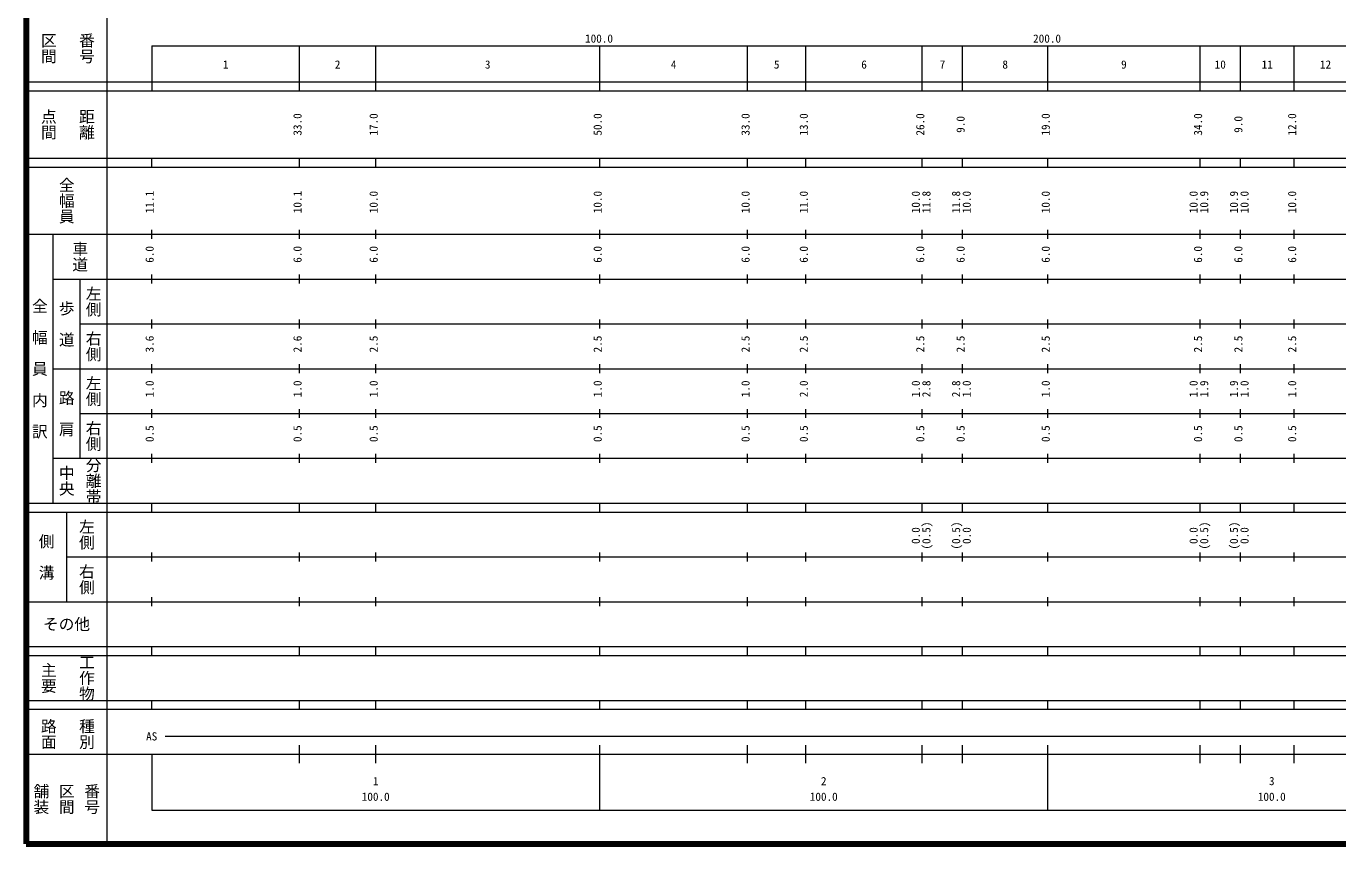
# Model space of a CAD drawing. Units: millimetres on the paper, enlarged 1000 times. Extents: x 40000 to 680000, y 20000 to 380000.
# Drawn here: x 40000 to 332732, y 20000 to 202409 of the extents above; entities that cross this region are included whole.
import ezdxf
from ezdxf.enums import TextEntityAlignment as Align

# ---------------------------------------------------------------- set-up
doc = ezdxf.new("R2010")
doc.units = ezdxf.units.MM
doc.header["$LTSCALE"] = 1000
doc.layers.add('M-TTL', color=2, linetype='Continuous', lineweight=140)
doc.layers.add('M-TTL-BAND', color=7, linetype='Continuous', lineweight=13)
doc.styles.add('@ＭＳ ゴシック', font='')
doc.styles.add('ＭＳ ゴシック', font='')
doc.styles.get('@ＭＳ ゴシック').set_extended_font_data('@MS Gothic')
doc.styles.get('ＭＳ ゴシック').set_extended_font_data('MS Gothic')

msp = doc.modelspace()

# ---------------------------------------------------------------- linework, layer by layer
at = {"layer": 'M-TTL'}
for p, q in [((40000, 380000), (40000, 20000)), ((40000, 20000), (680000, 20000))]:
    msp.add_line(p, q, dxfattribs=at)
at = {"layer": 'M-TTL-BAND'}
for p, q in [((58000, 370000), (58000, 20000)), ((68000, 198000), (579000, 198000)), ((68000, 198000), (68000, 188000)), ((101000, 188000), (101000, 198000)), ((118000, 188000), (118000, 198000)), ((168000, 188000), (168000, 198000)), ((201000, 188000), (201000, 198000)), ((214000, 188000), (214000, 198000)), ((240000, 188000), (240000, 198000)), ((249000, 188000), (249000, 198000)), ((268000, 188000), (268000, 198000)), ((302000, 188000), (302000, 198000)), ((311000, 188000), (311000, 198000)), ((323000, 188000), (323000, 198000)), ((40000, 190000), (579000, 190000)), ((40000, 188000), (579000, 188000)), ((40000, 173000), (579000, 173000)), ((68000, 171000), (68000, 173000)), ((101000, 171000), (101000, 173000)), ((118000, 171000), (118000, 173000)), ((168000, 171000), (168000, 173000)), ((201000, 171000), (201000, 173000)), ((214000, 171000), (214000, 173000)), ((240000, 171000), (240000, 173000)), ((249000, 171000), (249000, 173000)), ((268000, 171000), (268000, 173000)), ((302000, 171000), (302000, 173000)), ((311000, 171000), (311000, 173000)), ((323000, 171000), (323000, 173000)), ((40000, 171000), (579000, 171000)), ((40000, 156000), (579000, 156000)), ((46000, 96000), (46000, 156000)), ((68000, 155000), (68000, 157000)), ((101000, 155000), (101000, 157000)), ((118000, 155000), (118000, 157000)), ((168000, 155000), (168000, 157000)), ((201000, 155000), (201000, 157000)), ((214000, 155000), (214000, 157000)), ((240000, 155000), (240000, 157000)), ((249000, 155000), (249000, 157000)), ((268000, 155000), (268000, 157000)), ((302000, 155000), (302000, 157000)), ((311000, 155000), (311000, 157000)), ((323000, 155000), (323000, 157000)), ((68000, 145000), (68000, 147000)), ((101000, 145000), (101000, 147000)), ((118000, 145000), (118000, 147000)), ((168000, 145000), (168000, 147000)), ((201000, 145000), (201000, 147000)), ((214000, 145000), (214000, 147000)), ((240000, 145000), (240000, 147000)), ((249000, 145000), (249000, 147000)), ((268000, 145000), (268000, 147000)), ((302000, 145000), (302000, 147000)), ((311000, 145000), (311000, 147000)), ((323000, 145000), (323000, 147000)), ((46000, 146000), (579000, 146000)), ((52000, 146000), (52000, 106000)), ((52000, 136000), (579000, 136000)), ((68000, 135000), (68000, 137000)), ((101000, 135000), (101000, 137000)), ((118000, 135000), (118000, 137000)), ((168000, 135000), (168000, 137000)), ((201000, 135000), (201000, 137000)), ((214000, 135000), (214000, 137000)), ((240000, 135000), (240000, 137000)), ((249000, 135000), (249000, 137000)), ((268000, 135000), (268000, 137000)), ((302000, 135000), (302000, 137000)), ((311000, 135000), (311000, 137000)), ((323000, 135000), (323000, 137000)), ((46000, 126000), (579000, 126000)), ((68000, 125000), (68000, 127000)), ((101000, 125000), (101000, 127000)), ((118000, 125000), (118000, 127000)), ((168000, 125000), (168000, 127000)), ((201000, 125000), (201000, 127000)), ((214000, 125000), (214000, 127000)), ((240000, 125000), (240000, 127000)), ((249000, 125000), (249000, 127000)), ((268000, 125000), (268000, 127000)), ((302000, 125000), (302000, 127000)), ((311000, 125000), (311000, 127000)), ((323000, 125000), (323000, 127000)), ((52000, 116000), (579000, 116000)), ((68000, 115000), (68000, 117000)), ((101000, 115000), (101000, 117000)), ((118000, 115000), (118000, 117000)), ((168000, 115000), (168000, 117000)), ((201000, 115000), (201000, 117000)), ((214000, 115000), (214000, 117000)), ((240000, 115000), (240000, 117000)), ((249000, 115000), (249000, 117000)), ((268000, 115000), (268000, 117000)), ((302000, 115000), (302000, 117000)), ((311000, 115000), (311000, 117000)), ((323000, 115000), (323000, 117000)), ((46000, 106000), (579000, 106000)), ((68000, 105000), (68000, 107000)), ((101000, 105000), (101000, 107000)), ((118000, 105000), (118000, 107000)), ((168000, 105000), (168000, 107000)), ((201000, 105000), (201000, 107000)), ((214000, 105000), (214000, 107000)), ((240000, 105000), (240000, 107000)), ((249000, 105000), (249000, 107000)), ((268000, 105000), (268000, 107000)), ((302000, 105000), (302000, 107000)), ((311000, 105000), (311000, 107000)), ((323000, 105000), (323000, 107000)), ((40000, 96000), (579000, 96000)), ((40000, 94000), (579000, 94000)), ((49000, 94000), (49000, 74000)), ((68000, 94000), (68000, 96000)), ((101000, 94000), (101000, 96000)), ((118000, 94000), (118000, 96000)), ((168000, 94000), (168000, 96000)), ((201000, 94000), (201000, 96000)), ((214000, 94000), (214000, 96000)), ((240000, 94000), (240000, 96000)), ((249000, 94000), (249000, 96000)), ((268000, 94000), (268000, 96000)), ((302000, 94000), (302000, 96000)), ((311000, 94000), (311000, 96000)), ((323000, 94000), (323000, 96000)), ((68000, 83000), (68000, 85000)), ((101000, 83000), (101000, 85000)), ((118000, 83000), (118000, 85000)), ((168000, 83000), (168000, 85000)), ((201000, 83000), (201000, 85000)), ((214000, 83000), (214000, 85000)), ((240000, 83000), (240000, 85000)), ((249000, 83000), (249000, 85000)), ((268000, 83000), (268000, 85000)), ((302000, 83000), (302000, 85000)), ((311000, 83000), (311000, 85000)), ((323000, 83000), (323000, 85000)), ((49000, 84000), (579000, 84000)), ((40000, 74000), (579000, 74000)), ((68000, 73000), (68000, 75000)), ((101000, 73000), (101000, 75000)), ((118000, 73000), (118000, 75000)), ((168000, 73000), (168000, 75000)), ((201000, 73000), (201000, 75000)), ((214000, 73000), (214000, 75000)), ((240000, 73000), (240000, 75000)), ((249000, 73000), (249000, 75000)), ((268000, 73000), (268000, 75000)), ((302000, 73000), (302000, 75000)), ((311000, 73000), (311000, 75000)), ((323000, 73000), (323000, 75000)), ((40000, 64000), (579000, 64000)), ((40000, 62000), (579000, 62000)), ((68000, 62000), (68000, 64000)), ((101000, 62000), (101000, 64000)), ((118000, 62000), (118000, 64000)), ((168000, 62000), (168000, 64000)), ((201000, 62000), (201000, 64000)), ((214000, 62000), (214000, 64000)), ((240000, 62000), (240000, 64000)), ((249000, 62000), (249000, 64000)), ((268000, 62000), (268000, 64000)), ((302000, 62000), (302000, 64000)), ((311000, 62000), (311000, 64000)), ((323000, 62000), (323000, 64000)), ((40000, 52000), (579000, 52000)), ((40000, 50000), (579000, 50000)), ((68000, 50000), (68000, 52000)), ((101000, 50000), (101000, 52000)), ((118000, 50000), (118000, 52000)), ((168000, 50000), (168000, 52000)), ((201000, 50000), (201000, 52000)), ((214000, 50000), (214000, 52000)), ((240000, 50000), (240000, 52000)), ((249000, 50000), (249000, 52000)), ((268000, 50000), (268000, 52000)), ((302000, 50000), (302000, 52000)), ((311000, 50000), (311000, 52000)), ((323000, 50000), (323000, 52000)), ((71000, 44000), (565000, 44000)), ((101000, 38000), (101000, 42000)), ((118000, 38000), (118000, 42000)), ((168000, 27500), (168000, 42000)), ((201000, 38000), (201000, 42000)), ((214000, 38000), (214000, 42000)), ((240000, 38000), (240000, 42000)), ((249000, 38000), (249000, 42000)), ((268000, 27500), (268000, 42000)), ((302000, 38000), (302000, 42000)), ((311000, 38000), (311000, 42000)), ((323000, 38000), (323000, 42000)), ((40000, 40000), (579000, 40000)), ((68000, 40000), (68000, 27500)), ((68000, 27500), (579000, 27500))]:
    msp.add_line(p, q, dxfattribs=at)

# ---------------------------------------------------------------- texts
at = {"layer": 'M-TTL-BAND', "style": '@ＭＳ ゴシック'}
for s, p in [('区間', (45000, 197500)), ('番号', (53500, 197500)), ('点間', (45000, 180500)), ('距離', (53500, 180500)), ('全幅員', (49000, 163500)), ('車道', (52000, 151000)), ('左側', (55000, 141000)), ('全\u3000幅\u3000員\u3000内\u3000訳', (43000, 126000)), ('歩\u3000道', (49000, 136000)), ('右側', (55000, 131000)), ('左側', (55000, 121000)), ('路\u3000肩', (49000, 116000)), ('右側', (55000, 111000)), ('分離帯', (55000, 101000)), ('中央', (49000, 101000)), ('左側', (53500, 89000)), ('側\u3000溝', (44500, 84000)), ('右側', (53500, 79000)), ('工作物', (53500, 57000)), ('主要', (45000, 57000)), ('路面', (45000, 44500)), ('種別', (53500, 44500)), ('舗装', (43333, 30000)), ('区間', (49000, 30000)), ('番号', (54667, 30000))]:
    msp.add_text(s, height=2566, rotation=270, dxfattribs=at).set_placement(p, align=Align.MIDDLE_CENTER)
at = {"layer": 'M-TTL-BAND', "style": 'ＭＳ ゴシック'}
for s, p in [('100.0', (167844, 198195)), ('200.0', (267844, 198195)), ('1', (84500, 192405)), ('2', (109500, 192405)), ('3', (143000, 192405)), ('4', (184500, 192405)), ('5', (207500, 192405)), ('6', (227000, 192405)), ('7', (244500, 192405)), ('8', (258500, 192405)), ('9', (285000, 192405)), ('10', (306500, 192405)), ('11', (317000, 192405)), ('12', (330000, 192405)), ('AS', (68000, 42500)), ('1', (118000, 32523)), ('2', (218000, 32523)), ('3', (318000, 32523)), ('100.0', (118000, 29033)), ('100.0', (218000, 29033)), ('100.0', (318000, 29033))]:
    msp.add_text(s, height=1833, dxfattribs=at).set_placement(p, align=Align.BOTTOM_CENTER)
for s, p in [('33.0', (102000, 180500)), ('17.0', (119000, 180500)), ('50.0', (169000, 180500)), ('33.0', (202000, 180500)), ('13.0', (215000, 180500)), ('26.0', (241000, 180500)), ('9.0', (250000, 180500)), ('19.0', (269000, 180500)), ('34.0', (303000, 180500)), ('9.0', (312000, 180500)), ('12.0', (324000, 180500)), ('11.1', (69000, 163174)), ('10.1', (102000, 163174)), ('10.0', (119000, 163174)), ('10.0', (169000, 163174)), ('10.0', (202000, 163174)), ('11.0', (215000, 163174)), ('10.0', (240000, 163174)), ('11.8', (242370, 163174)), ('11.8', (249000, 163174)), ('10.0', (251370, 163174)), ('10.0', (269000, 163174)), ('10.0', (302000, 163174)), ('10.9', (304370, 163174)), ('10.9', (311000, 163174)), ('10.0', (313370, 163174)), ('10.0', (324000, 163174)), ('6.0', (69000, 151500)), ('6.0', (102000, 151500)), ('6.0', (119000, 151500)), ('6.0', (169000, 151500)), ('6.0', (202000, 151500)), ('6.0', (215000, 151500)), ('6.0', (241000, 151500)), ('6.0', (250000, 151500)), ('6.0', (269000, 151500)), ('6.0', (303000, 151500)), ('6.0', (312000, 151500)), ('6.0', (324000, 151500)), ('3.6', (69000, 131500)), ('2.6', (102000, 131500)), ('2.5', (119000, 131500)), ('2.5', (169000, 131500)), ('2.5', (202000, 131500)), ('2.5', (215000, 131500)), ('2.5', (241000, 131500)), ('2.5', (250000, 131500)), ('2.5', (269000, 131500)), ('2.5', (303000, 131500)), ('2.5', (312000, 131500)), ('2.5', (324000, 131500)), ('1.0', (69000, 121500)), ('1.0', (102000, 121500)), ('1.0', (119000, 121500)), ('1.0', (169000, 121500)), ('1.0', (202000, 121500)), ('2.0', (215000, 121500)), ('1.0', (240000, 121500)), ('2.8', (242370, 121500)), ('2.8', (249000, 121500)), ('1.0', (251370, 121500)), ('1.0', (269000, 121500)), ('1.0', (302000, 121500)), ('1.9', (304370, 121500)), ('1.9', (311000, 121500)), ('1.0', (313370, 121500)), ('1.0', (324000, 121500)), ('0.5', (69000, 111500)), ('0.5', (102000, 111500)), ('0.5', (119000, 111500)), ('0.5', (169000, 111500)), ('0.5', (202000, 111500)), ('0.5', (215000, 111500)), ('0.5', (241000, 111500)), ('0.5', (250000, 111500)), ('0.5', (269000, 111500)), ('0.5', (303000, 111500)), ('0.5', (312000, 111500)), ('0.5', (324000, 111500)), ('(0.5)', (242370, 88764)), ('(0.5)', (249000, 88764)), ('(0.5)', (304370, 88764)), ('(0.5)', (311000, 88764)), ('0.0', (240000, 88764)), ('0.0', (251370, 88764)), ('0.0', (302000, 88764)), ('0.0', (313370, 88764))]:
    msp.add_text(s, height=1833, rotation=90, dxfattribs=at).set_placement(p, align=Align.BOTTOM_CENTER)
msp.add_text('その他', height=2566, dxfattribs=at).set_placement((49000, 69000), align=Align.MIDDLE_CENTER)

doc.saveas('drawing.dxf')
